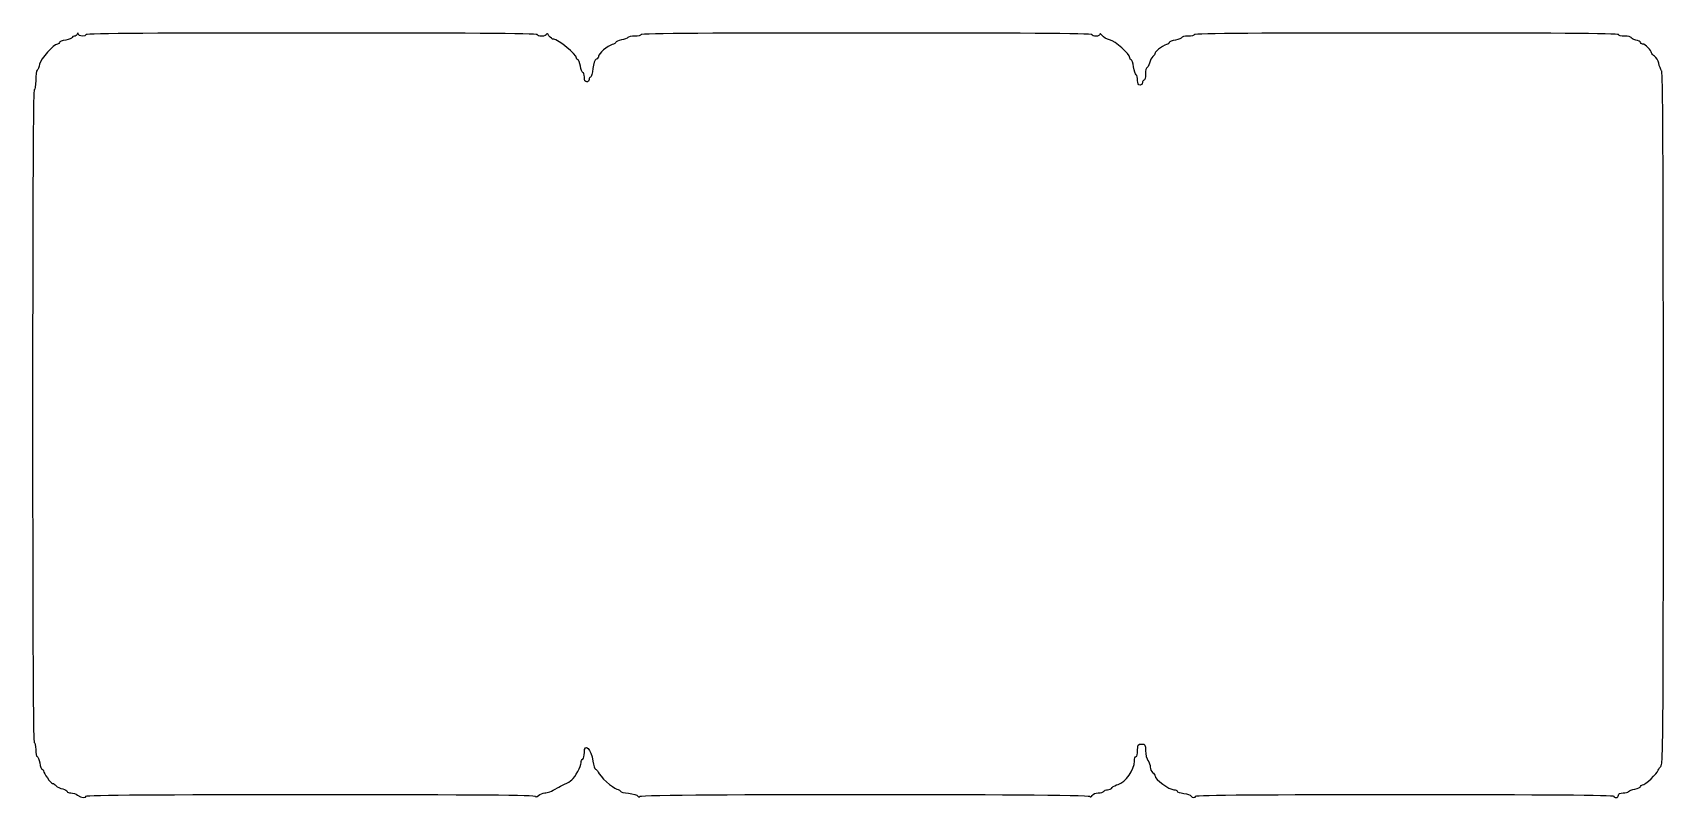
# Model space of a CAD drawing. Header units: centimetres. Extents: x -13.8 to 13.6, y -13 to -0.2.
import ezdxf

# ---------------------------------------------------------------- set-up
doc = ezdxf.new("R2010")
doc.units = ezdxf.units.CM
doc.header["$MEASUREMENT"] = 0
doc.layers.add('Layer 1', color=7, linetype='Continuous')

msp = doc.modelspace()

# ---------------------------------------------------------------- linework, layer by layer
at = {"layer": 'Layer 1'}
msp.add_open_spline([(-13.01216, -12.9524), (-13.04041, -12.93103), (-13.09101, -12.91355), (-13.12461, -12.91355), (-13.12461, -12.91355), (-13.15821, -12.91355), (-13.1857, -12.90259), (-13.1857, -12.88919), (-13.1857, -12.88919), (-13.1857, -12.87579), (-13.2206, -12.85717), (-13.26325, -12.8478), (-13.26325, -12.8478), (-13.3059, -12.83843), (-13.35498, -12.81367), (-13.37232, -12.79278), (-13.37232, -12.79278), (-13.38966, -12.77189), (-13.41727, -12.75429), (-13.43368, -12.75367), (-13.43368, -12.75367), (-13.46471, -12.75251), (-13.58258, -12.58439), (-13.58258, -12.54129), (-13.58258, -12.54129), (-13.58258, -12.52775), (-13.59344, -12.51667), (-13.60671, -12.51667), (-13.60671, -12.51667), (-13.61998, -12.51667), (-13.63889, -12.46904), (-13.64872, -12.41084), (-13.64872, -12.41084), (-13.65855, -12.35263), (-13.67746, -12.30501), (-13.69073, -12.30501), (-13.69073, -12.30501), (-13.704, -12.30501), (-13.71486, -12.25143), (-13.71486, -12.18595), (-13.71486, -12.18595), (-13.71486, -12.12047), (-13.72677, -12.06689), (-13.74132, -12.06689), (-13.74132, -12.06689), (-13.75887, -12.06689), (-13.76778, -10.22363), (-13.76778, -6.59001), (-13.76778, -6.59001), (-13.76778, -2.9564), (-13.75888, -1.11313), (-13.74132, -1.11313), (-13.74132, -1.11313), (-13.72665, -1.11313), (-13.71486, -1.0431), (-13.71486, -0.95594), (-13.71486, -0.95594), (-13.71486, -0.86949), (-13.70449, -0.79234), (-13.69182, -0.78451), (-13.69182, -0.78451), (-13.67915, -0.77668), (-13.66102, -0.73146), (-13.65153, -0.68403), (-13.65153, -0.68403), (-13.63348, -0.59377), (-13.41393, -0.34584), (-13.35205, -0.34584), (-13.35205, -0.34584), (-13.33331, -0.34584), (-13.31798, -0.33498), (-13.31798, -0.32171), (-13.31798, -0.32171), (-13.31798, -0.30844), (-13.27035, -0.28953), (-13.21215, -0.2797), (-13.21215, -0.2797), (-13.15394, -0.26987), (-13.10632, -0.25096), (-13.10632, -0.23769), (-13.10632, -0.23769), (-13.10632, -0.22442), (-13.08945, -0.21356), (-13.06884, -0.21356), (-13.06884, -0.21356), (-13.04822, -0.21356), (-13.02535, -0.19868), (-13.01801, -0.18049), (-13.01801, -0.18049), (-13.00733, -0.15403), (-13.00425, -0.15403), (-13.00258, -0.18049), (-13.00258, -0.18049), (-13.00012, -0.21945), (-12.8682, -0.22594), (-12.8682, -0.1871), (-12.8682, -0.1871), (-12.8682, -0.16958), (-11.58938, -0.16064), (-9.08466, -0.16064), (-9.08466, -0.16064), (-6.57994, -0.16064), (-5.30112, -0.16958), (-5.30112, -0.1871), (-5.30112, -0.1871), (-5.30112, -0.20165), (-5.2654, -0.21356), (-5.22174, -0.21356), (-5.22174, -0.21356), (-5.17683, -0.21356), (-5.14236, -0.19952), (-5.14236, -0.18121), (-5.14236, -0.18121), (-5.14236, -0.16342), (-5.12383, -0.17533), (-5.10117, -0.20767), (-5.10117, -0.20767), (-5.07852, -0.24001), (-5.04232, -0.26647), (-5.02072, -0.26647), (-5.02072, -0.26647), (-4.94898, -0.26647), (-4.63965, -0.52136), (-4.63965, -0.58048), (-4.63965, -0.58048), (-4.63965, -0.59695), (-4.62879, -0.61043), (-4.61552, -0.61043), (-4.61552, -0.61043), (-4.60225, -0.61043), (-4.58334, -0.65806), (-4.57351, -0.71626), (-4.57351, -0.71626), (-4.56368, -0.77447), (-4.54477, -0.82209), (-4.5315, -0.82209), (-4.5315, -0.82209), (-4.51823, -0.82209), (-4.50737, -0.85781), (-4.50737, -0.90147), (-4.50737, -0.90147), (-4.50737, -0.95439), (-4.49414, -0.98085), (-4.46768, -0.98085), (-4.46768, -0.98085), (-4.44585, -0.98085), (-4.42799, -0.96299), (-4.42799, -0.94116), (-4.42799, -0.94116), (-4.42799, -0.91933), (-4.41746, -0.90147), (-4.40458, -0.90147), (-4.40458, -0.90147), (-4.3917, -0.90147), (-4.37311, -0.83698), (-4.36326, -0.75815), (-4.36326, -0.75815), (-4.35239, -0.67118), (-4.33039, -0.60909), (-4.30729, -0.60023), (-4.30729, -0.60023), (-4.28636, -0.5922), (-4.26923, -0.57004), (-4.26923, -0.551), (-4.26923, -0.551), (-4.26923, -0.50392), (-4.11917, -0.37549), (-4.04133, -0.35595), (-4.04133, -0.35595), (-4.0066, -0.34723), (-3.97819, -0.33003), (-3.97819, -0.31771), (-3.97819, -0.31771), (-3.97819, -0.30539), (-3.93639, -0.28748), (-3.88529, -0.27789), (-3.88529, -0.27789), (-3.8342, -0.2683), (-3.78587, -0.24991), (-3.7779, -0.237), (-3.7779, -0.237), (-3.76993, -0.2241), (-3.71648, -0.21354), (-3.65913, -0.21354), (-3.65913, -0.21354), (-3.60178, -0.21354), (-3.55486, -0.20163), (-3.55486, -0.18708), (-3.55486, -0.18708), (-3.55486, -0.16956), (-2.27604, -0.16062), (0.22868, -0.16062), (0.22868, -0.16062), (2.7334, -0.16062), (4.01222, -0.16956), (4.01222, -0.18708), (4.01222, -0.18708), (4.01222, -0.20163), (4.04199, -0.21354), (4.07837, -0.21354), (4.07837, -0.21354), (4.11475, -0.21354), (4.14452, -0.19898), (4.14452, -0.18119), (4.14452, -0.18119), (4.14452, -0.1634), (4.16195, -0.17373), (4.18326, -0.20415), (4.18326, -0.20415), (4.20457, -0.23457), (4.26099, -0.26725), (4.30864, -0.27678), (4.30864, -0.27678), (4.39928, -0.29491), (4.64723, -0.51427), (4.64723, -0.57634), (4.64723, -0.57634), (4.64723, -0.59508), (4.65778, -0.61041), (4.67068, -0.61041), (4.67068, -0.61041), (4.68358, -0.61041), (4.70213, -0.66371), (4.7119, -0.72886), (4.7119, -0.72886), (4.72167, -0.79401), (4.74088, -0.85424), (4.75459, -0.86271), (4.75459, -0.86271), (4.7683, -0.87118), (4.77952, -0.91313), (4.77952, -0.95593), (4.77952, -0.95593), (4.77952, -1.00746), (4.79293, -1.03374), (4.81921, -1.03374), (4.81921, -1.03374), (4.84104, -1.03374), (4.8589, -1.01588), (4.8589, -0.99405), (4.8589, -0.99405), (4.8589, -0.97222), (4.87081, -0.95436), (4.88536, -0.95436), (4.88536, -0.95436), (4.89991, -0.95436), (4.91182, -0.90673), (4.91182, -0.84853), (4.91182, -0.84853), (4.91182, -0.79032), (4.92278, -0.7427), (4.93618, -0.7427), (4.93618, -0.7427), (4.94958, -0.7427), (4.9682, -0.7078), (4.97757, -0.66515), (4.97757, -0.66515), (4.98694, -0.6225), (5.0117, -0.57342), (5.03259, -0.55608), (5.03259, -0.55608), (5.05348, -0.53874), (5.07108, -0.51113), (5.0717, -0.49472), (5.0717, -0.49472), (5.07286, -0.46369), (5.24098, -0.34582), (5.28408, -0.34582), (5.28408, -0.34582), (5.29762, -0.34582), (5.3087, -0.33496), (5.3087, -0.32169), (5.3087, -0.32169), (5.3087, -0.30842), (5.35633, -0.28951), (5.41453, -0.27968), (5.41453, -0.27968), (5.47274, -0.26985), (5.52036, -0.25094), (5.52036, -0.23767), (5.52036, -0.23767), (5.52036, -0.2244), (5.56799, -0.21354), (5.62619, -0.21354), (5.62619, -0.21354), (5.6844, -0.21354), (5.73202, -0.20163), (5.73202, -0.18708), (5.73202, -0.18708), (5.73202, -0.16957), (6.93587, -0.16062), (9.29067, -0.16062), (9.29067, -0.16062), (11.64546, -0.16062), (12.84931, -0.16957), (12.84931, -0.18708), (12.84931, -0.18708), (12.84931, -0.20163), (12.89694, -0.21354), (12.95514, -0.21354), (12.95514, -0.21354), (13.01335, -0.21354), (13.06097, -0.2245), (13.06097, -0.2379), (13.06097, -0.2379), (13.06097, -0.2513), (13.09669, -0.2701), (13.14035, -0.27969), (13.14035, -0.27969), (13.18401, -0.28928), (13.21973, -0.30808), (13.21973, -0.32148), (13.21973, -0.32148), (13.21973, -0.33488), (13.23552, -0.34584), (13.25481, -0.34584), (13.25481, -0.34584), (13.29414, -0.34584), (13.40494, -0.45468), (13.40494, -0.49332), (13.40494, -0.49332), (13.40494, -0.50707), (13.42768, -0.53253), (13.45548, -0.54988), (13.45548, -0.54988), (13.48327, -0.56724), (13.51442, -0.6207), (13.52468, -0.66869), (13.52468, -0.66869), (13.53495, -0.71668), (13.55685, -0.77265), (13.57336, -0.79308), (13.57336, -0.79308), (13.59554, -0.82052), (13.60338, -2.34422), (13.60338, -6.62903), (13.60338, -6.62903), (13.60338, -12.11643), (13.60089, -12.43033), (13.55708, -12.47414), (13.55708, -12.47414), (13.53161, -12.49961), (13.51078, -12.53107), (13.51078, -12.54405), (13.51078, -12.54405), (13.51078, -12.57875), (13.2915, -12.77981), (13.25281, -12.78058), (13.25281, -12.78058), (13.23462, -12.78094), (13.21974, -12.79261), (13.21974, -12.8065), (13.21974, -12.8065), (13.21974, -12.82039), (13.17794, -12.8396), (13.12684, -12.84919), (13.12684, -12.84919), (13.07575, -12.85878), (13.02742, -12.87717), (13.01944, -12.89008), (13.01944, -12.89008), (13.01147, -12.90298), (12.96993, -12.91354), (12.92713, -12.91354), (12.92713, -12.91354), (12.8756, -12.91354), (12.84932, -12.92695), (12.84932, -12.95323), (12.84932, -12.95323), (12.84932, -12.97506), (12.83146, -12.99292), (12.80963, -12.99292), (12.80963, -12.99292), (12.7878, -12.99292), (12.76994, -12.98101), (12.76994, -12.96646), (12.76994, -12.96646), (12.76994, -12.94896), (11.58373, -12.94), (9.26421, -12.94), (9.26421, -12.94), (6.9447, -12.94), (5.75848, -12.94895), (5.75848, -12.96646), (5.75848, -12.96646), (5.75848, -13.0019), (5.68602, -13.00044), (5.67413, -12.96477), (5.67413, -12.96477), (5.66897, -12.94928), (5.6144, -12.92985), (5.55286, -12.9216), (5.55286, -12.9216), (5.49133, -12.91335), (5.44098, -12.89626), (5.44098, -12.88362), (5.44098, -12.88362), (5.44098, -12.87098), (5.41669, -12.86065), (5.38699, -12.86065), (5.38699, -12.86065), (5.30986, -12.86065), (5.07056, -12.68302), (5.07056, -12.62576), (5.07056, -12.62576), (5.07056, -12.61299), (5.0527, -12.58772), (5.03087, -12.5696), (5.03087, -12.5696), (5.00904, -12.55148), (4.99118, -12.51063), (4.99118, -12.47881), (4.99118, -12.47881), (4.99118, -12.44699), (4.9737, -12.39785), (4.95233, -12.3696), (4.95233, -12.3696), (4.93096, -12.34135), (4.91311, -12.26764), (4.91264, -12.20579), (4.91264, -12.20579), (4.91188, -12.10371), (4.9057, -12.09334), (4.84565, -12.09334), (4.84565, -12.09334), (4.78612, -12.09334), (4.7795, -12.10392), (4.7795, -12.19917), (4.7795, -12.19917), (4.7795, -12.25738), (4.76759, -12.305), (4.75304, -12.305), (4.75304, -12.305), (4.73849, -12.305), (4.72658, -12.33792), (4.72658, -12.37815), (4.72658, -12.37815), (4.72658, -12.52205), (4.5737, -12.73903), (4.45053, -12.76994), (4.45053, -12.76994), (4.41438, -12.77901), (4.37094, -12.80313), (4.35401, -12.82353), (4.35401, -12.82353), (4.33708, -12.84393), (4.30157, -12.86062), (4.27511, -12.86062), (4.27511, -12.86062), (4.24865, -12.86062), (4.21964, -12.87253), (4.21064, -12.88708), (4.21064, -12.88708), (4.20165, -12.90163), (4.15986, -12.91354), (4.11779, -12.91354), (4.11779, -12.91354), (4.07462, -12.91354), (4.03079, -12.93231), (4.01718, -12.95662), (4.01718, -12.95662), (4.00069, -12.98608), (3.98723, -12.99026), (3.97462, -12.96985), (3.97462, -12.96985), (3.9485, -12.92759), (-3.54373, -12.92702), (-3.56985, -12.96927), (-3.56985, -12.96927), (-3.58271, -12.99008), (-3.59383, -12.98903), (-3.60828, -12.96566), (-3.60828, -12.96566), (-3.61946, -12.94757), (-3.68941, -12.92692), (-3.76372, -12.91978), (-3.76372, -12.91978), (-3.83803, -12.91264), (-3.89883, -12.8977), (-3.89883, -12.88657), (-3.89883, -12.88657), (-3.89883, -12.87545), (-3.92722, -12.85922), (-3.96192, -12.85051), (-3.96192, -12.85051), (-4.03319, -12.83262), (-4.25148, -12.63352), (-4.27718, -12.56295), (-4.27718, -12.56295), (-4.28645, -12.53748), (-4.30521, -12.51665), (-4.31885, -12.51665), (-4.31885, -12.51665), (-4.33249, -12.51665), (-4.35204, -12.45573), (-4.36228, -12.38126), (-4.36228, -12.38126), (-4.39039, -12.17687), (-4.50738, -12.06078), (-4.50738, -12.23727), (-4.50738, -12.23727), (-4.50738, -12.28734), (-4.51929, -12.33567), (-4.53384, -12.34466), (-4.53384, -12.34466), (-4.54839, -12.35365), (-4.5603, -12.38132), (-4.5603, -12.40614), (-4.5603, -12.40614), (-4.5603, -12.46494), (-4.66073, -12.65164), (-4.71578, -12.6952), (-4.71578, -12.6952), (-4.73941, -12.71389), (-4.79446, -12.74661), (-4.83811, -12.7679), (-4.83811, -12.7679), (-4.88177, -12.78919), (-4.93534, -12.81691), (-4.95717, -12.82949), (-4.95717, -12.82949), (-5.06682, -12.8927), (-5.12028, -12.91351), (-5.17301, -12.91351), (-5.17301, -12.91351), (-5.2048, -12.91351), (-5.25259, -12.93321), (-5.2792, -12.9573), (-5.2792, -12.9573), (-5.30815, -12.9835), (-5.32759, -12.98881), (-5.32759, -12.97053), (-5.32759, -12.97053), (-5.32759, -12.94757), (-6.26471, -12.93997), (-9.0979, -12.93997), (-9.0979, -12.93997), (-11.5938, -12.93997), (-12.86821, -12.94891), (-12.86821, -12.96643), (-12.86821, -12.96643), (-12.86821, -13.00537), (-12.95305, -12.99707), (-13.01217, -12.95236), (-13.01217, -12.95236), (-13.01217, -12.95236), (-13.01216, -12.9524), (-13.01216, -12.9524)], degree=3, knots=[0, 0, 0, 0, 0.00724638, 0.00724638, 0.00724638, 0.00724638, 0.01449275, 0.01449275, 0.01449275, 0.01449275, 0.02173913, 0.02173913, 0.02173913, 0.02173913, 0.02898551, 0.02898551, 0.02898551, 0.02898551, 0.03623188, 0.03623188, 0.03623188, 0.03623188, 0.04347826, 0.04347826, 0.04347826, 0.04347826, 0.05072464, 0.05072464, 0.05072464, 0.05072464, 0.05797101, 0.05797101, 0.05797101, 0.05797101, 0.06521739, 0.06521739, 0.06521739, 0.06521739, 0.07246377, 0.07246377, 0.07246377, 0.07246377, 0.07971014, 0.07971014, 0.07971014, 0.07971014, 0.08695652, 0.08695652, 0.08695652, 0.08695652, 0.0942029, 0.0942029, 0.0942029, 0.0942029, 0.10144928, 0.10144928, 0.10144928, 0.10144928, 0.10869565, 0.10869565, 0.10869565, 0.10869565, 0.11594203, 0.11594203, 0.11594203, 0.11594203, 0.12318841, 0.12318841, 0.12318841, 0.12318841, 0.13043478, 0.13043478, 0.13043478, 0.13043478, 0.13768116, 0.13768116, 0.13768116, 0.13768116, 0.14492754, 0.14492754, 0.14492754, 0.14492754, 0.15217391, 0.15217391, 0.15217391, 0.15217391, 0.15942029, 0.15942029, 0.15942029, 0.15942029, 0.16666667, 0.16666667, 0.16666667, 0.16666667, 0.17391304, 0.17391304, 0.17391304, 0.17391304, 0.18115942, 0.18115942, 0.18115942, 0.18115942, 0.1884058, 0.1884058, 0.1884058, 0.1884058, 0.19565217, 0.19565217, 0.19565217, 0.19565217, 0.20289855, 0.20289855, 0.20289855, 0.20289855, 0.21014493, 0.21014493, 0.21014493, 0.21014493, 0.2173913, 0.2173913, 0.2173913, 0.2173913, 0.22463768, 0.22463768, 0.22463768, 0.22463768, 0.23188406, 0.23188406, 0.23188406, 0.23188406, 0.23913043, 0.23913043, 0.23913043, 0.23913043, 0.24637681, 0.24637681, 0.24637681, 0.24637681, 0.25362319, 0.25362319, 0.25362319, 0.25362319, 0.26086957, 0.26086957, 0.26086957, 0.26086957, 0.26811594, 0.26811594, 0.26811594, 0.26811594, 0.27536232, 0.27536232, 0.27536232, 0.27536232, 0.2826087, 0.2826087, 0.2826087, 0.2826087, 0.28985507, 0.28985507, 0.28985507, 0.28985507, 0.29710145, 0.29710145, 0.29710145, 0.29710145, 0.30434783, 0.30434783, 0.30434783, 0.30434783, 0.3115942, 0.3115942, 0.3115942, 0.3115942, 0.31884058, 0.31884058, 0.31884058, 0.31884058, 0.32608696, 0.32608696, 0.32608696, 0.32608696, 0.33333333, 0.33333333, 0.33333333, 0.33333333, 0.34057971, 0.34057971, 0.34057971, 0.34057971, 0.34782609, 0.34782609, 0.34782609, 0.34782609, 0.35507246, 0.35507246, 0.35507246, 0.35507246, 0.36231884, 0.36231884, 0.36231884, 0.36231884, 0.36956522, 0.36956522, 0.36956522, 0.36956522, 0.37681159, 0.37681159, 0.37681159, 0.37681159, 0.38405797, 0.38405797, 0.38405797, 0.38405797, 0.39130435, 0.39130435, 0.39130435, 0.39130435, 0.39855072, 0.39855072, 0.39855072, 0.39855072, 0.4057971, 0.4057971, 0.4057971, 0.4057971, 0.41304348, 0.41304348, 0.41304348, 0.41304348, 0.42028986, 0.42028986, 0.42028986, 0.42028986, 0.42753623, 0.42753623, 0.42753623, 0.42753623, 0.43478261, 0.43478261, 0.43478261, 0.43478261, 0.44202899, 0.44202899, 0.44202899, 0.44202899, 0.44927536, 0.44927536, 0.44927536, 0.44927536, 0.45652174, 0.45652174, 0.45652174, 0.45652174, 0.46376812, 0.46376812, 0.46376812, 0.46376812, 0.47101449, 0.47101449, 0.47101449, 0.47101449, 0.47826087, 0.47826087, 0.47826087, 0.47826087, 0.48550725, 0.48550725, 0.48550725, 0.48550725, 0.49275362, 0.49275362, 0.49275362, 0.49275362, 0.5, 0.5, 0.5, 0.5, 0.50724638, 0.50724638, 0.50724638, 0.50724638, 0.51449275, 0.51449275, 0.51449275, 0.51449275, 0.52173913, 0.52173913, 0.52173913, 0.52173913, 0.52898551, 0.52898551, 0.52898551, 0.52898551, 0.53623188, 0.53623188, 0.53623188, 0.53623188, 0.54347826, 0.54347826, 0.54347826, 0.54347826, 0.55072464, 0.55072464, 0.55072464, 0.55072464, 0.55797101, 0.55797101, 0.55797101, 0.55797101, 0.56521739, 0.56521739, 0.56521739, 0.56521739, 0.57246377, 0.57246377, 0.57246377, 0.57246377, 0.57971014, 0.57971014, 0.57971014, 0.57971014, 0.58695652, 0.58695652, 0.58695652, 0.58695652, 0.5942029, 0.5942029, 0.5942029, 0.5942029, 0.60144928, 0.60144928, 0.60144928, 0.60144928, 0.60869565, 0.60869565, 0.60869565, 0.60869565, 0.61594203, 0.61594203, 0.61594203, 0.61594203, 0.62318841, 0.62318841, 0.62318841, 0.62318841, 0.63043478, 0.63043478, 0.63043478, 0.63043478, 0.63768116, 0.63768116, 0.63768116, 0.63768116, 0.64492754, 0.64492754, 0.64492754, 0.64492754, 0.65217391, 0.65217391, 0.65217391, 0.65217391, 0.65942029, 0.65942029, 0.65942029, 0.65942029, 0.66666667, 0.66666667, 0.66666667, 0.66666667, 0.67391304, 0.67391304, 0.67391304, 0.67391304, 0.68115942, 0.68115942, 0.68115942, 0.68115942, 0.6884058, 0.6884058, 0.6884058, 0.6884058, 0.69565217, 0.69565217, 0.69565217, 0.69565217, 0.70289855, 0.70289855, 0.70289855, 0.70289855, 0.71014493, 0.71014493, 0.71014493, 0.71014493, 0.7173913, 0.7173913, 0.7173913, 0.7173913, 0.72463768, 0.72463768, 0.72463768, 0.72463768, 0.73188406, 0.73188406, 0.73188406, 0.73188406, 0.73913043, 0.73913043, 0.73913043, 0.73913043, 0.74637681, 0.74637681, 0.74637681, 0.74637681, 0.75362319, 0.75362319, 0.75362319, 0.75362319, 0.76086957, 0.76086957, 0.76086957, 0.76086957, 0.76811594, 0.76811594, 0.76811594, 0.76811594, 0.77536232, 0.77536232, 0.77536232, 0.77536232, 0.7826087, 0.7826087, 0.7826087, 0.7826087, 0.78985507, 0.78985507, 0.78985507, 0.78985507, 0.79710145, 0.79710145, 0.79710145, 0.79710145, 0.80434783, 0.80434783, 0.80434783, 0.80434783, 0.8115942, 0.8115942, 0.8115942, 0.8115942, 0.81884058, 0.81884058, 0.81884058, 0.81884058, 0.82608696, 0.82608696, 0.82608696, 0.82608696, 0.83333333, 0.83333333, 0.83333333, 0.83333333, 0.84057971, 0.84057971, 0.84057971, 0.84057971, 0.84782609, 0.84782609, 0.84782609, 0.84782609, 0.85507246, 0.85507246, 0.85507246, 0.85507246, 0.86231884, 0.86231884, 0.86231884, 0.86231884, 0.86956522, 0.86956522, 0.86956522, 0.86956522, 0.87681159, 0.87681159, 0.87681159, 0.87681159, 0.88405797, 0.88405797, 0.88405797, 0.88405797, 0.89130435, 0.89130435, 0.89130435, 0.89130435, 0.89855072, 0.89855072, 0.89855072, 0.89855072, 0.9057971, 0.9057971, 0.9057971, 0.9057971, 0.91304348, 0.91304348, 0.91304348, 0.91304348, 0.92028986, 0.92028986, 0.92028986, 0.92028986, 0.92753623, 0.92753623, 0.92753623, 0.92753623, 0.93478261, 0.93478261, 0.93478261, 0.93478261, 0.94202899, 0.94202899, 0.94202899, 0.94202899, 0.94927536, 0.94927536, 0.94927536, 0.94927536, 0.95652174, 0.95652174, 0.95652174, 0.95652174, 0.96376812, 0.96376812, 0.96376812, 0.96376812, 0.97101449, 0.97101449, 0.97101449, 0.97101449, 0.97826087, 0.97826087, 0.97826087, 0.97826087, 0.98550725, 0.98550725, 0.98550725, 0.98550725, 1, 1, 1, 1], dxfattribs=at)

doc.saveas('drawing.dxf')
